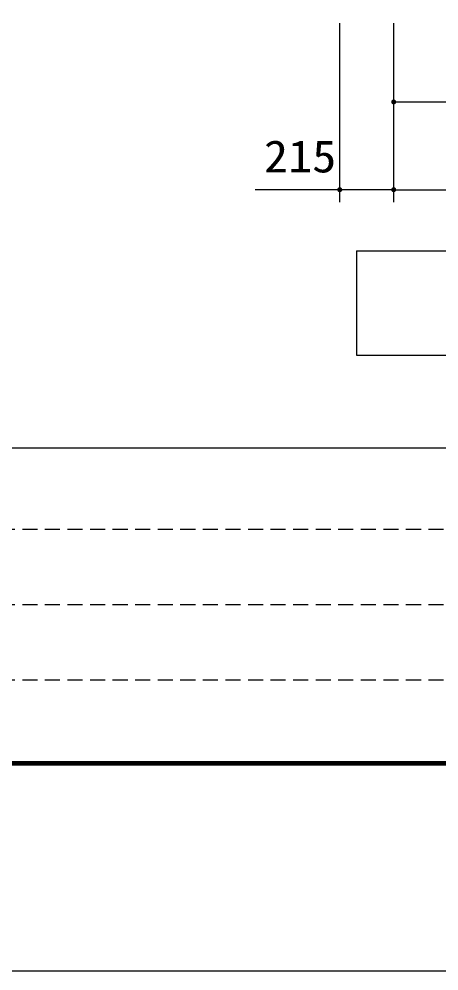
# Model space of a CAD drawing. Units: millimetres, scale not verified. Extents: x -14850 to 14850, y -10500 to 10500.
# Drawn here: x -11013 to -9338, y -10500 to -6705 of the extents above; entities that cross this region are included whole.
import ezdxf
from ezdxf.enums import TextEntityAlignment as Align

# ---------------------------------------------------------------- set-up
doc = ezdxf.new("R2010")
doc.units = ezdxf.units.MM
doc.header["$LTSCALE"] = 50
doc.linetypes.add('DASHED1', pattern=[1.8, 1.2, -0.6])
for name, color, linetype, lineweight in [('0-3_水管', 3, 'Continuous', 25), ('0-5_製作', 5, 'Continuous', 25), ('0-7_図面枠', 7, 'Continuous', 25), ('0-8_Axis_waku', 7, 'Continuous', 25)]:
    doc.layers.add(name, color=color, linetype=linetype, lineweight=lineweight)
doc.styles.add('ＭＳ ゴシック', font='')
doc.styles.get('ＭＳ ゴシック').set_extended_font_data('MS Gothic')

msp = doc.modelspace()

# ---------------------------------------------------------------- linework, layer by layer
at = {"layer": '0-3_水管'}
for p, q in [((-9666.73, -7628.64), (-9666.73, -8045.31)), ((-9666.73, -8045.31), (-6333.4, -8045.31))]:
    msp.add_line(p, q, dxfattribs=at)
msp.add_lwpolyline([(-9666.73, -7628.64), (-6333.4, -7628.64), (-6333.4, -8045.31)], dxfattribs=at)
at = {"layer": '0-5_製作', "color": 2}
for p, q in [((-9733.96, -7435.25), (-9733.96, -6721.01)), ((-9518.96, -7435.25), (-9518.96, -6721.01)), ((-9518.96, -7035.25), (-8428.96, -7035.25)), ((-9733.96, -7385.25), (-10071.62, -7385.25)), ((-9518.96, -7385.25), (-9733.96, -7385.25)), ((-9518.96, -7385.25), (-6348.96, -7385.25))]:
    msp.add_line(p, q, dxfattribs=at)
at = {"layer": '0-5_製作'}
for points in [[(-9528.94, -7034.62), (-9518.96, -7035.25), (-9528.96, -7035.25)], [(-9528.96, -7035.25), (-9522.05, -7044.76), (-9528.88, -7036.5)], [(-9528.96, -7035.25), (-9520.83, -7045.07), (-9522.05, -7044.76)], [(-9518.96, -7035.25), (-9520.83, -7045.07), (-9528.96, -7035.25)], [(-9528.78, -7033.38), (-9518.96, -7035.25), (-9528.94, -7034.62)], [(-9528.88, -7036.5), (-9523.22, -7044.3), (-9528.65, -7037.74)], [(-9528.88, -7036.5), (-9522.05, -7044.76), (-9523.22, -7044.3)], [(-9528.47, -7032.16), (-9518.96, -7035.25), (-9528.78, -7033.38)], [(-9528.65, -7037.74), (-9524.32, -7043.69), (-9528.26, -7038.93)], [(-9528.65, -7037.74), (-9523.22, -7044.3), (-9524.32, -7043.69)], [(-9528.01, -7030.99), (-9518.96, -7035.25), (-9528.47, -7032.16)], [(-9528.26, -7038.93), (-9525.33, -7042.96), (-9527.72, -7040.07)], [(-9528.26, -7038.93), (-9524.32, -7043.69), (-9525.33, -7042.96)], [(-9527.4, -7029.89), (-9518.96, -7035.25), (-9528.01, -7030.99)], [(-9527.72, -7040.07), (-9526.25, -7042.1), (-9527.05, -7041.13)], [(-9527.72, -7040.07), (-9525.33, -7042.96), (-9526.25, -7042.1)], [(-9526.67, -7028.88), (-9518.96, -7035.25), (-9527.4, -7029.89)], [(-9525.81, -7027.96), (-9518.96, -7035.25), (-9526.67, -7028.88)], [(-9524.84, -7027.16), (-9518.96, -7035.25), (-9525.81, -7027.96)], [(-9524.84, -7027.16), (-9518.96, -7025.25), (-9518.96, -7035.25)], [(-9523.78, -7026.49), (-9518.96, -7025.25), (-9524.84, -7027.16)], [(-9522.64, -7025.95), (-9518.96, -7025.25), (-9523.78, -7026.49)], [(-9521.45, -7025.56), (-9518.96, -7025.25), (-9522.64, -7025.95)], [(-9520.21, -7025.33), (-9518.96, -7025.25), (-9521.45, -7025.56)], [(-9518.96, -7035.25), (-9519.59, -7045.23), (-9520.83, -7045.07)], [(-9518.96, -7035.25), (-9518.96, -7045.25), (-9519.59, -7045.23)], [(-9518.96, -7025.25), (-9508.96, -7035.25), (-9518.96, -7035.25)], [(-9518.33, -7025.27), (-9508.96, -7035.25), (-9518.96, -7025.25)], [(-9518.96, -7035.25), (-9517.71, -7045.17), (-9518.96, -7045.25)], [(-9518.96, -7035.25), (-9516.47, -7044.94), (-9517.71, -7045.17)], [(-9518.96, -7035.25), (-9515.28, -7044.55), (-9516.47, -7044.94)], [(-9518.96, -7035.25), (-9514.14, -7044.01), (-9515.28, -7044.55)], [(-9518.96, -7035.25), (-9513.08, -7043.34), (-9514.14, -7044.01)], [(-9518.96, -7035.25), (-9512.12, -7042.54), (-9513.08, -7043.34)], [(-9508.96, -7035.25), (-9512.12, -7042.54), (-9518.96, -7035.25)], [(-9517.09, -7025.43), (-9508.96, -7035.25), (-9518.33, -7025.27)], [(-9515.87, -7025.74), (-9508.96, -7035.25), (-9517.09, -7025.43)], [(-9515.87, -7025.74), (-9509.04, -7034), (-9508.96, -7035.25)], [(-9514.7, -7026.2), (-9509.04, -7034), (-9515.87, -7025.74)], [(-9514.7, -7026.2), (-9509.27, -7032.76), (-9509.04, -7034)], [(-9513.6, -7026.81), (-9509.27, -7032.76), (-9514.7, -7026.2)], [(-9513.6, -7026.81), (-9509.66, -7031.57), (-9509.27, -7032.76)], [(-9512.59, -7027.54), (-9509.66, -7031.57), (-9513.6, -7026.81)], [(-9512.59, -7027.54), (-9510.2, -7030.43), (-9509.66, -7031.57)], [(-9511.67, -7028.4), (-9510.2, -7030.43), (-9512.59, -7027.54)], [(-9508.96, -7035.25), (-9511.26, -7041.62), (-9512.12, -7042.54)], [(-9511.67, -7028.4), (-9510.87, -7029.37), (-9510.2, -7030.43)], [(-9508.96, -7035.25), (-9510.52, -7040.61), (-9511.26, -7041.62)], [(-9508.96, -7035.25), (-9509.91, -7039.51), (-9510.52, -7040.61)], [(-9508.96, -7035.25), (-9509.45, -7038.34), (-9509.91, -7039.51)], [(-9508.96, -7035.25), (-9509.14, -7037.12), (-9509.45, -7038.34)], [(-9508.96, -7035.25), (-9508.98, -7035.88), (-9509.14, -7037.12)], [(-9743.94, -7384.62), (-9733.96, -7385.25), (-9743.96, -7385.25)], [(-9743.96, -7385.25), (-9737.05, -7394.76), (-9743.88, -7386.5)], [(-9743.96, -7385.25), (-9735.83, -7395.07), (-9737.05, -7394.76)], [(-9733.96, -7385.25), (-9735.83, -7395.07), (-9743.96, -7385.25)], [(-9743.78, -7383.38), (-9733.96, -7385.25), (-9743.94, -7384.62)], [(-9743.88, -7386.5), (-9738.22, -7394.3), (-9743.65, -7387.74)], [(-9743.88, -7386.5), (-9737.05, -7394.76), (-9738.22, -7394.3)], [(-9743.47, -7382.16), (-9733.96, -7385.25), (-9743.78, -7383.38)], [(-9743.65, -7387.74), (-9739.32, -7393.69), (-9743.26, -7388.93)], [(-9743.65, -7387.74), (-9738.22, -7394.3), (-9739.32, -7393.69)], [(-9743.01, -7380.99), (-9733.96, -7385.25), (-9743.47, -7382.16)], [(-9743.26, -7388.93), (-9740.34, -7392.96), (-9742.72, -7390.07)], [(-9743.26, -7388.93), (-9739.32, -7393.69), (-9740.34, -7392.96)], [(-9742.4, -7379.89), (-9733.96, -7385.25), (-9743.01, -7380.99)], [(-9742.72, -7390.07), (-9741.25, -7392.1), (-9742.05, -7391.13)], [(-9742.72, -7390.07), (-9740.34, -7392.96), (-9741.25, -7392.1)], [(-9741.67, -7378.88), (-9733.96, -7385.25), (-9742.4, -7379.89)], [(-9740.81, -7377.96), (-9733.96, -7385.25), (-9741.67, -7378.88)], [(-9739.84, -7377.16), (-9733.96, -7385.25), (-9740.81, -7377.96)], [(-9739.84, -7377.16), (-9733.96, -7375.25), (-9733.96, -7385.25)], [(-9738.78, -7376.49), (-9733.96, -7375.25), (-9739.84, -7377.16)], [(-9737.64, -7375.95), (-9733.96, -7375.25), (-9738.78, -7376.49)], [(-9736.45, -7375.56), (-9733.96, -7375.25), (-9737.64, -7375.95)], [(-9735.21, -7375.33), (-9733.96, -7375.25), (-9736.45, -7375.56)], [(-9733.96, -7385.25), (-9734.59, -7395.23), (-9735.83, -7395.07)], [(-9733.96, -7385.25), (-9733.96, -7395.25), (-9734.59, -7395.23)], [(-9733.96, -7375.25), (-9723.96, -7385.25), (-9733.96, -7385.25)], [(-9733.33, -7375.27), (-9723.96, -7385.25), (-9733.96, -7375.25)], [(-9733.96, -7385.25), (-9732.71, -7395.17), (-9733.96, -7395.25)], [(-9733.96, -7385.25), (-9731.47, -7394.94), (-9732.71, -7395.17)], [(-9733.96, -7385.25), (-9730.28, -7394.55), (-9731.47, -7394.94)], [(-9733.96, -7385.25), (-9729.14, -7394.01), (-9730.28, -7394.55)], [(-9733.96, -7385.25), (-9728.08, -7393.34), (-9729.14, -7394.01)], [(-9733.96, -7385.25), (-9727.12, -7392.54), (-9728.08, -7393.34)], [(-9723.96, -7385.25), (-9727.12, -7392.54), (-9733.96, -7385.25)], [(-9732.09, -7375.43), (-9723.96, -7385.25), (-9733.33, -7375.27)], [(-9730.87, -7375.74), (-9723.96, -7385.25), (-9732.09, -7375.43)], [(-9730.87, -7375.74), (-9724.04, -7384), (-9723.96, -7385.25)], [(-9729.7, -7376.2), (-9724.04, -7384), (-9730.87, -7375.74)], [(-9729.7, -7376.2), (-9724.27, -7382.76), (-9724.04, -7384)], [(-9728.6, -7376.81), (-9724.27, -7382.76), (-9729.7, -7376.2)], [(-9728.6, -7376.81), (-9724.66, -7381.57), (-9724.27, -7382.76)], [(-9727.59, -7377.54), (-9724.66, -7381.57), (-9728.6, -7376.81)], [(-9727.59, -7377.54), (-9725.2, -7380.43), (-9724.66, -7381.57)], [(-9726.67, -7378.4), (-9725.2, -7380.43), (-9727.59, -7377.54)], [(-9723.96, -7385.25), (-9726.26, -7391.62), (-9727.12, -7392.54)], [(-9726.67, -7378.4), (-9725.87, -7379.37), (-9725.2, -7380.43)], [(-9723.96, -7385.25), (-9725.52, -7390.61), (-9726.26, -7391.62)], [(-9723.96, -7385.25), (-9724.91, -7389.51), (-9725.52, -7390.61)], [(-9723.96, -7385.25), (-9724.45, -7388.34), (-9724.91, -7389.51)], [(-9723.96, -7385.25), (-9724.14, -7387.12), (-9724.45, -7388.34)], [(-9723.96, -7385.25), (-9723.98, -7385.88), (-9724.14, -7387.12)], [(-9528.94, -7384.62), (-9518.96, -7385.25), (-9528.96, -7385.25)], [(-9528.96, -7385.25), (-9522.05, -7394.76), (-9528.88, -7386.5)], [(-9528.96, -7385.25), (-9520.83, -7395.07), (-9522.05, -7394.76)], [(-9518.96, -7385.25), (-9520.83, -7395.07), (-9528.96, -7385.25)], [(-9528.78, -7383.38), (-9518.96, -7385.25), (-9528.94, -7384.62)], [(-9528.88, -7386.5), (-9523.22, -7394.3), (-9528.65, -7387.74)], [(-9528.88, -7386.5), (-9522.05, -7394.76), (-9523.22, -7394.3)], [(-9528.47, -7382.16), (-9518.96, -7385.25), (-9528.78, -7383.38)], [(-9528.65, -7387.74), (-9524.32, -7393.69), (-9528.26, -7388.93)], [(-9528.65, -7387.74), (-9523.22, -7394.3), (-9524.32, -7393.69)], [(-9528.01, -7380.99), (-9518.96, -7385.25), (-9528.47, -7382.16)], [(-9528.26, -7388.93), (-9525.33, -7392.96), (-9527.72, -7390.07)], [(-9528.26, -7388.93), (-9524.32, -7393.69), (-9525.33, -7392.96)], [(-9527.4, -7379.89), (-9518.96, -7385.25), (-9528.01, -7380.99)], [(-9527.72, -7390.07), (-9526.25, -7392.1), (-9527.05, -7391.13)], [(-9527.72, -7390.07), (-9525.33, -7392.96), (-9526.25, -7392.1)], [(-9526.67, -7378.88), (-9518.96, -7385.25), (-9527.4, -7379.89)], [(-9525.81, -7377.96), (-9518.96, -7385.25), (-9526.67, -7378.88)], [(-9524.84, -7377.16), (-9518.96, -7385.25), (-9525.81, -7377.96)], [(-9524.84, -7377.16), (-9518.96, -7375.25), (-9518.96, -7385.25)], [(-9523.78, -7376.49), (-9518.96, -7375.25), (-9524.84, -7377.16)], [(-9522.64, -7375.95), (-9518.96, -7375.25), (-9523.78, -7376.49)], [(-9521.45, -7375.56), (-9518.96, -7375.25), (-9522.64, -7375.95)], [(-9520.21, -7375.33), (-9518.96, -7375.25), (-9521.45, -7375.56)], [(-9518.96, -7385.25), (-9519.59, -7395.23), (-9520.83, -7395.07)], [(-9518.96, -7385.25), (-9518.96, -7395.25), (-9519.59, -7395.23)], [(-9518.96, -7375.25), (-9508.96, -7385.25), (-9518.96, -7385.25)], [(-9518.33, -7375.27), (-9508.96, -7385.25), (-9518.96, -7375.25)], [(-9518.96, -7385.25), (-9517.71, -7395.17), (-9518.96, -7395.25)], [(-9518.96, -7385.25), (-9516.47, -7394.94), (-9517.71, -7395.17)], [(-9518.96, -7385.25), (-9515.28, -7394.55), (-9516.47, -7394.94)], [(-9518.96, -7385.25), (-9514.14, -7394.01), (-9515.28, -7394.55)], [(-9518.96, -7385.25), (-9513.08, -7393.34), (-9514.14, -7394.01)], [(-9518.96, -7385.25), (-9512.12, -7392.54), (-9513.08, -7393.34)], [(-9508.96, -7385.25), (-9512.12, -7392.54), (-9518.96, -7385.25)], [(-9517.09, -7375.43), (-9508.96, -7385.25), (-9518.33, -7375.27)], [(-9515.87, -7375.74), (-9508.96, -7385.25), (-9517.09, -7375.43)], [(-9515.87, -7375.74), (-9509.04, -7384), (-9508.96, -7385.25)], [(-9514.7, -7376.2), (-9509.04, -7384), (-9515.87, -7375.74)], [(-9514.7, -7376.2), (-9509.27, -7382.76), (-9509.04, -7384)], [(-9513.6, -7376.81), (-9509.27, -7382.76), (-9514.7, -7376.2)], [(-9513.6, -7376.81), (-9509.66, -7381.57), (-9509.27, -7382.76)], [(-9512.59, -7377.54), (-9509.66, -7381.57), (-9513.6, -7376.81)], [(-9512.59, -7377.54), (-9510.2, -7380.43), (-9509.66, -7381.57)], [(-9511.67, -7378.4), (-9510.2, -7380.43), (-9512.59, -7377.54)], [(-9508.96, -7385.25), (-9511.26, -7391.62), (-9512.12, -7392.54)], [(-9511.67, -7378.4), (-9510.87, -7379.37), (-9510.2, -7380.43)], [(-9508.96, -7385.25), (-9510.52, -7390.61), (-9511.26, -7391.62)], [(-9508.96, -7385.25), (-9509.91, -7389.51), (-9510.52, -7390.61)], [(-9508.96, -7385.25), (-9509.45, -7388.34), (-9509.91, -7389.51)], [(-9508.96, -7385.25), (-9509.14, -7387.12), (-9509.45, -7388.34)], [(-9508.96, -7385.25), (-9508.98, -7385.88), (-9509.14, -7387.12)]]:
    msp.add_solid(points, dxfattribs=at)
at = {"layer": '0-7_図面枠'}
msp.add_lwpolyline([(-14850, -10500), (14850, -10500), (14850, 10500), (-14850, 10500)], close=True, dxfattribs=at)
at = {"layer": '0-8_Axis_waku'}
for p, q in [((-12950, -8415), (14000, -8415)), ((14012, -9677.01), (-12962, -9677.01)), ((14011, -9676.01), (-12961, -9676.01)), ((14010, -9675.01), (-12960, -9675.01)), ((14009, -9674.01), (-12959, -9674.01)), ((14008, -9673.01), (-12958, -9673.01)), ((14007, -9672.01), (-12957, -9672.01)), ((14006, -9671.01), (-12956, -9671.01)), ((14005, -9670.01), (-12955, -9670.01)), ((14004, -9669.01), (-12954, -9669.01)), ((14003, -9668.01), (-12953, -9668.01)), ((14002, -9667.01), (-12952, -9667.01)), ((14001, -9666.01), (-12951, -9666.01)), ((-12950, -9665), (14000, -9665)), ((14014, -9679.01), (-12964, -9679.01)), ((14013, -9678.01), (-12963, -9678.01))]:
    msp.add_line(p, q, dxfattribs=at)
at = {"layer": '0-8_Axis_waku', "linetype": 'DASHED1'}
for p, q in [((400, -8740), (-12950, -8740)), ((400, -9040), (-12950, -9040)), ((400, -9340), (-12950, -9340))]:
    msp.add_line(p, q, dxfattribs=at)

# ---------------------------------------------------------------- texts
at = {"layer": '0-5_製作', "color": 4, "style": 'ＭＳ ゴシック', "width": 1.1}
msp.add_text('215', height=128.4, dxfattribs=at).set_placement((-10036.32, -7354.9), align=Align.BOTTOM_LEFT)

doc.saveas('drawing.dxf')
